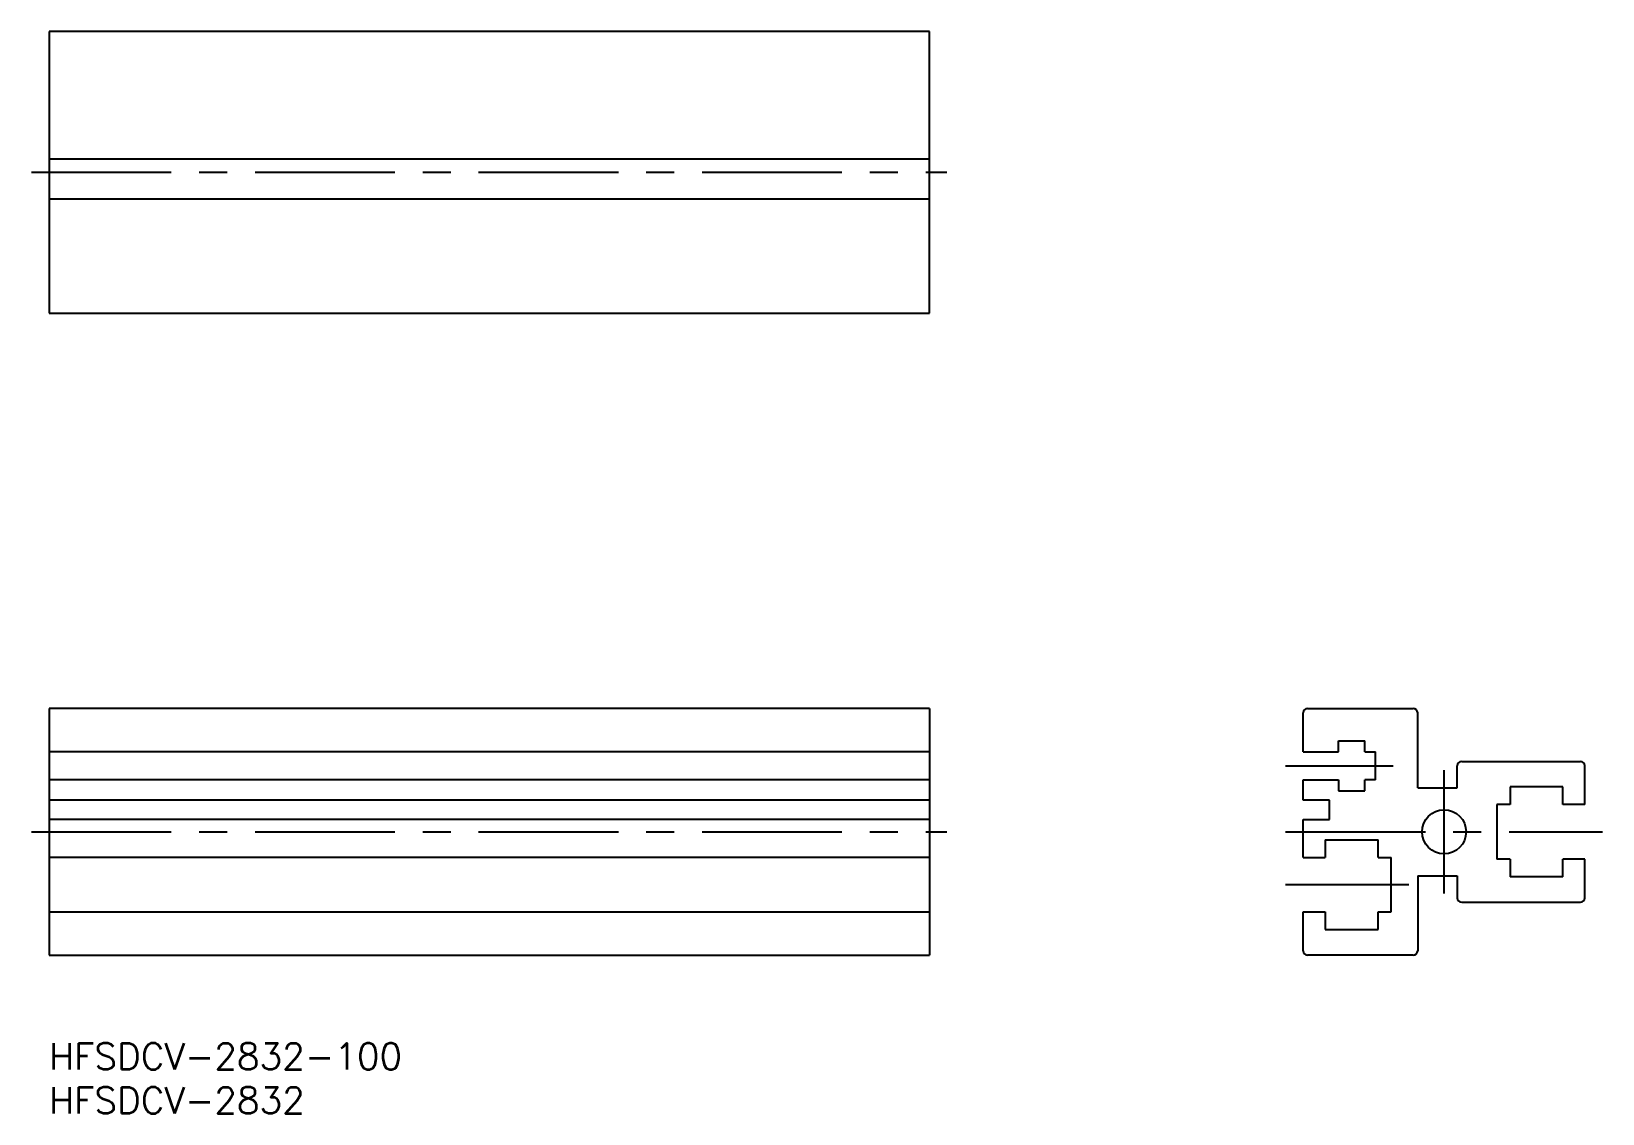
# Model space of a CAD drawing. Extents: x -2 to 176, y -8 to 115.
import ezdxf

# ---------------------------------------------------------------- set-up
doc = ezdxf.new("R2010")
doc.units = 0
doc.header["$LTSCALE"] = 0.5
doc.linetypes.add('CENTER', pattern=[50.8, 31.75, -6.35, 6.35, -6.35])
for name, color, linetype in [('MSM_CENTER', 1, 'CENTER'), ('MSM_CONTINUOUS', 7, 'CONTINUOUS'), ('MSM_PART_NUMBER', 7, 'CONTINUOUS')]:
    doc.layers.add(name, color=color, linetype=linetype)
doc.styles.get("Standard").update_dxf_attribs({"font": 'txt.shx', "height": 3, "bigfont": 'bigfont.shx'})

# ---------------------------------------------------------------- blocks, each defined once
blk = doc.blocks.new('*U5')
at = {"layer": 'MSM_PART_NUMBER'}
blk.add_text('HFSDCV-2832-100', height=3, dxfattribs=at).set_placement((0, -3))
blk = doc.blocks.new('*U6')
at = {"layer": 'MSM_PART_NUMBER'}
blk.add_text('HFSDCV-2832', height=3, dxfattribs=at).set_placement((0, -8))

msp = doc.modelspace()

# ---------------------------------------------------------------- linework, layer by layer
at = {"layer": 'MSM_CENTER'}
for p, q in [((-2, 98.91), (102, 98.91)), ((140.47, 31.5), (152.67, 31.5)), ((158.47, 17), (158.47, 31)), ((-2, 24), (102, 24)), ((140.47, 24), (176.47, 24)), ((140.47, 18), (154.47, 18))]:
    msp.add_line(p, q, dxfattribs=at)
at = {"layer": 'MSM_CONTINUOUS'}
for p, q in [((100, 114.91), (0, 114.91)), ((0, 114.91), (0, 82.91)), ((100, 82.91), (100, 114.91)), ((100, 100.41), (0, 100.41)), ((0, 95.91), (100, 95.91)), ((0, 82.91), (100, 82.91)), ((100, 38), (0, 38)), ((0, 38), (0, 10)), ((100, 38), (100, 10)), ((142.47, 33.1), (142.47, 37.5)), ((142.97, 38), (154.97, 38)), ((155.47, 29), (155.47, 37.5)), ((146.47, 34.35), (149.47, 34.35)), ((146.47, 33.1), (146.47, 34.35)), ((149.47, 33.1), (149.47, 34.35)), ((100, 33.1), (0, 33.1)), ((142.47, 33.1), (146.47, 33.1)), ((149.47, 33.1), (150.67, 33.1)), ((150.67, 29.9), (150.67, 33.1)), ((159.97, 29), (159.97, 31.5)), ((160.47, 32), (173.97, 32)), ((174.47, 27.1), (174.47, 31.5)), ((100, 29.9), (0, 29.9)), ((142.47, 27.6), (142.47, 29.9)), ((142.47, 29.9), (146.47, 29.9)), ((146.47, 29.9), (146.47, 28.65)), ((146.47, 28.65), (149.47, 28.65)), ((150.67, 29.9), (149.47, 29.9)), ((149.47, 28.65), (149.47, 29.9)), ((155.47, 29), (159.97, 29)), ((171.97, 29.1), (165.97, 29.1)), ((165.97, 29.1), (165.97, 27.1)), ((171.97, 27.1), (171.97, 29.1)), ((100, 27.6), (0, 27.6)), ((145.47, 27.6), (142.47, 27.6)), ((145.47, 25.4), (145.47, 27.6)), ((165.97, 27.1), (164.47, 27.1)), ((164.47, 27.1), (164.47, 20.9)), ((174.47, 27.1), (171.97, 27.1)), ((100, 25.4), (0, 25.4)), ((142.47, 25.4), (145.47, 25.4)), ((142.47, 21.1), (142.47, 25.4)), ((144.97, 23.1), (150.97, 23.1)), ((144.97, 23.1), (144.97, 21.1)), ((150.97, 21.1), (150.97, 23.1)), ((100, 21.1), (0, 21.1)), ((142.47, 21.1), (144.97, 21.1)), ((150.97, 21.1), (152.47, 21.1)), ((152.47, 14.9), (152.47, 21.1)), ((165.97, 20.9), (164.47, 20.9)), ((165.97, 20.9), (165.97, 18.9)), ((174.47, 20.9), (171.97, 20.9)), ((171.97, 18.9), (171.97, 20.9)), ((174.47, 16.5), (174.47, 20.9)), ((155.47, 19), (155.47, 10.5)), ((155.47, 19), (159.97, 19)), ((159.97, 19), (159.97, 16.5)), ((171.97, 18.9), (165.97, 18.9)), ((0, 14.9), (100, 14.9)), ((142.47, 14.9), (144.97, 14.9)), ((142.47, 10.5), (142.47, 14.9)), ((144.97, 14.9), (144.97, 12.9)), ((150.97, 14.9), (152.47, 14.9)), ((150.97, 12.9), (150.97, 14.9)), ((160.47, 16), (173.97, 16)), ((144.97, 12.9), (150.97, 12.9)), ((0, 10), (100, 10)), ((154.97, 10), (142.97, 10))]:
    msp.add_line(p, q, dxfattribs=at)
msp.add_circle((158.47, 24), 2.5, dxfattribs=at)
for centre, start, end in [((142.97, 37.5), 90, 180), ((154.97, 37.5), 0, 90), ((160.47, 31.5), 90, 180), ((173.97, 31.5), 0, 90), ((160.47, 16.5), 180, 270), ((173.97, 16.5), 270, 0), ((142.97, 10.5), 180, 270), ((154.97, 10.5), 270, 0)]:
    msp.add_arc(centre, 0.5, start, end, dxfattribs=at)

# ---------------------------------------------------------------- block references
for name in ['*U5', '*U6']:
    msp.add_blockref(name, (0, 0), dxfattribs=at)

doc.saveas('drawing.dxf')
